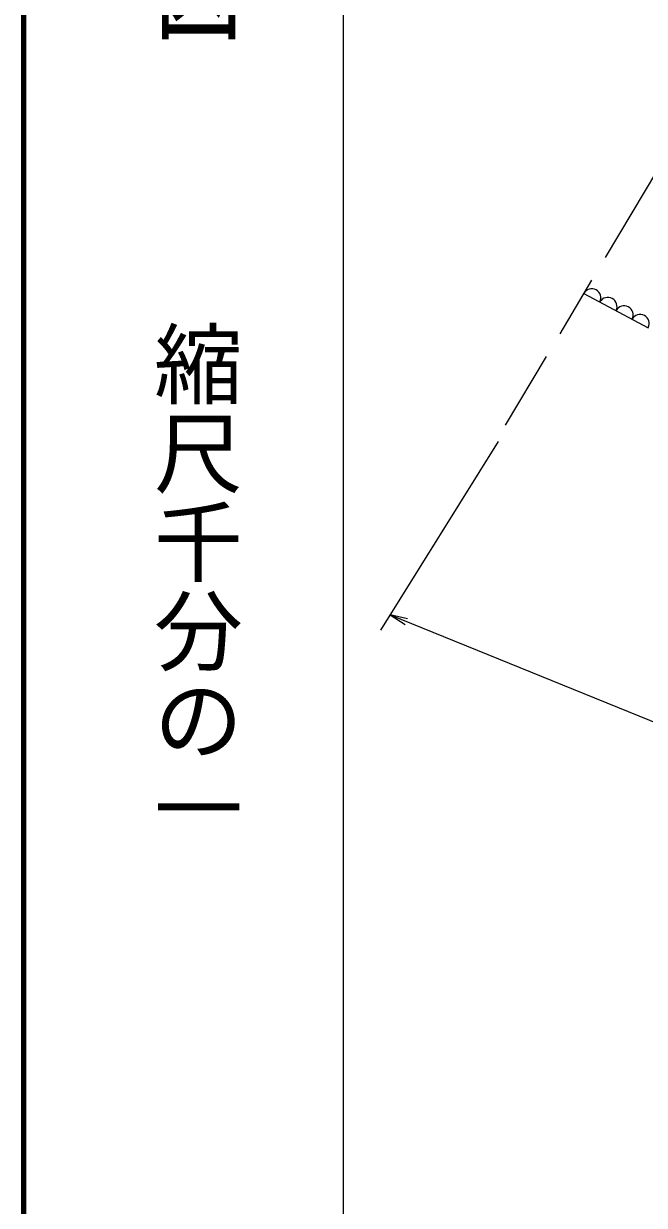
# Model space of a CAD drawing. Units: millimetres, scale not verified. Extents: x 40000 to 680000, y 20000 to 380000.
# Drawn here: x 40000 to 74951, y 241145 to 307669 of the extents above; entities that cross this region are included whole.
import ezdxf
from ezdxf.enums import TextEntityAlignment as Align

# ---------------------------------------------------------------- set-up
doc = ezdxf.new("R2010")
doc.units = ezdxf.units.MM
doc.header["$LTSCALE"] = 1000
doc.linetypes.add('CHAIN', pattern=[18.5, 12, -1.5, 3.5, -1.5])
for name, color, linetype, lineweight in [('M-BGD', 7, 'Continuous', 13), ('M-STR-HTXT', 7, 'Continuous', 13), ('M-TTL', 2, 'Continuous', 140), ('M-TTL-BAND', 7, 'Continuous', 25)]:
    doc.layers.add(name, color=color, linetype=linetype, lineweight=lineweight)
doc.styles.add('@ＭＳ ゴシック', font='')
doc.styles.get('@ＭＳ ゴシック').set_extended_font_data('@MS Gothic')

# ---------------------------------------------------------------- blocks, each defined once
blk = doc.blocks.new('open_arrow')
at = {"color": 0, "linetype": 'Continuous', "lineweight": -2}
blk.add_lwpolyline([(7.5, 1.25), (0, 0), (7.5, -1.25)], dxfattribs=at)

msp = doc.modelspace()

# ---------------------------------------------------------------- linework, layer by layer
at = {"layer": 'M-BGD', "linetype": 'CHAIN'}
msp.add_line((97828, 336607), (67122, 285060), dxfattribs=at)
at = {"layer": 'M-BGD'}
msp.add_line((71545, 292485), (75170, 290553), dxfattribs=at)
at = {"layer": 'M-BGD', "color": 1}
msp.add_arc((71991, 292231), 514, 333.47776, 150.42127, dxfattribs=at)
at = {"layer": 'M-BGD'}
for centre in [(72898, 291748), (73804, 291265), (74711, 290782)]:
    msp.add_arc(centre, 514, 333.47776, 150.42127, dxfattribs=at)
at = {"layer": 'M-STR-HTXT'}
for p, q in [((66713, 284147), (60100, 273532)), ((60629, 274380), (124136, 248644))]:
    msp.add_line(p, q, dxfattribs=at)
at = {"layer": 'M-TTL'}
msp.add_line((40000, 380000), (40000, 20000), dxfattribs=at)
at = {"layer": 'M-TTL-BAND'}
msp.add_line((58000, 370000), (58000, 20000), dxfattribs=at)

# ---------------------------------------------------------------- block references
at = {"layer": 'M-STR-HTXT', "xscale": 133, "yscale": 133, "rotation": 337.9}
msp.add_blockref('open_arrow', (60629, 274380), dxfattribs=at)

# ---------------------------------------------------------------- texts
at = {"layer": 'M-TTL-BAND', "style": '@ＭＳ ゴシック', "width": 1.4}
msp.add_text('平  面  図', height=3666, rotation=270, dxfattribs=at).set_placement((49777, 306475), align=Align.MIDDLE_RIGHT)
at = {"layer": 'M-TTL-BAND', "style": '@ＭＳ ゴシック'}
msp.add_text('縮尺千分の一', height=3666, rotation=270, dxfattribs=at).set_placement((49777, 261030), align=Align.MIDDLE_RIGHT)

doc.saveas('drawing.dxf')
